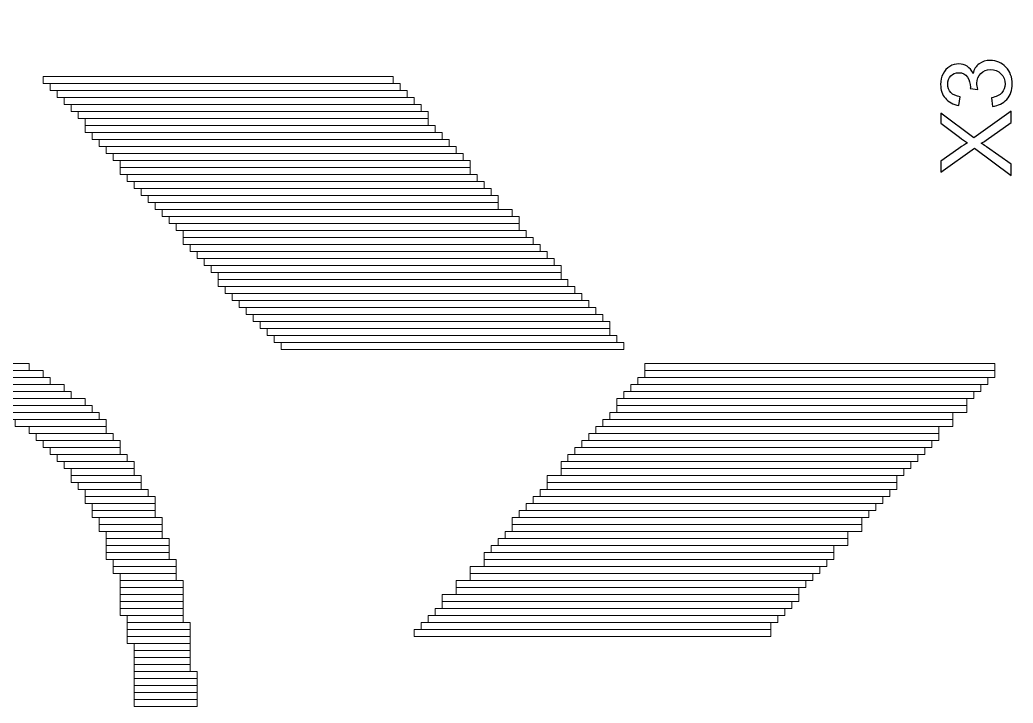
# Model space of a CAD drawing. Header units: millimetres. Extents: x -86 to 67, y -55 to 52.
# Drawn here: x -3.77 to 3.44, y -33.5 to -28.54 of the extents above; entities that cross this region are included whole.
import ezdxf

# ---------------------------------------------------------------- set-up
doc = ezdxf.new("R2010")
doc.units = ezdxf.units.MM
doc.header["$MEASUREMENT"] = 0
for name, color, linetype in [('BG_OUTLINE', 7, 'Continuous'), ('MA_PEN3', 7, 'Continuous'), ('RD_SILKSCREEN_TOP', 7, 'Continuous')]:
    doc.layers.add(name, color=color, linetype=linetype)

msp = doc.modelspace()

# ---------------------------------------------------------------- linework, layer by layer
at = {"layer": 'BG_OUTLINE', "color": 3, "lineweight": 9}
msp.add_open_spline([(-60.0926, 34.7331), (-60.0926, 34.7331), (63.7724, 34.7331), (63.7724, 34.7331), (63.7724, 34.7331), (64.585, 34.7336), (65.3646, 34.4113), (65.9396, 33.837), (65.9396, 33.837), (66.5146, 33.2627), (66.8379, 32.4797), (66.8384, 31.667), (66.8384, 31.667), (66.8384, 31.667), (66.8412, -52.28), (66.8412, -52.28), (66.8412, -52.28), (66.8412, -52.28), (66.8384, -52.1933), (66.8384, -52.1933), (66.8384, -52.1933), (66.8389, -53.006), (66.5166, -53.7856), (65.9424, -54.3606), (65.9424, -54.3606), (65.3681, -54.9356), (64.585, -55.2589), (63.7724, -55.2594), (63.7724, -55.2594), (63.7724, -55.2594), (-60.1869, -55.2594), (-60.1869, -55.2594), (-60.1869, -55.2594), (-60.1869, -55.2594), (-60.0853, -55.2518), (-60.0853, -55.2518), (-60.0853, -55.2518), (-60.8979, -55.2523), (-61.6775, -54.9299), (-62.2525, -54.3557), (-62.2525, -54.3557), (-62.8275, -53.7814), (-63.1508, -52.9984), (-63.1513, -52.1857), (-63.1513, -52.1857), (-63.1513, -52.1857), (-63.1587, 31.667), (-63.1587, 31.667), (-63.1587, 31.667), (-63.1592, 32.4797), (-62.8369, 33.2593), (-62.2626, 33.8343), (-62.2626, 33.8343), (-61.6883, 34.4093), (-60.9053, 34.7326), (-60.0926, 34.7331)], degree=3, knots=[0, 0, 0, 0, 0.071429, 0.071429, 0.071429, 0.071429, 0.142857, 0.142857, 0.142857, 0.142857, 0.214286, 0.214286, 0.214286, 0.214286, 0.285714, 0.285714, 0.285714, 0.285714, 0.357143, 0.357143, 0.357143, 0.357143, 0.428571, 0.428571, 0.428571, 0.428571, 0.5, 0.5, 0.5, 0.5, 0.571429, 0.571429, 0.571429, 0.571429, 0.642857, 0.642857, 0.642857, 0.642857, 0.714286, 0.714286, 0.714286, 0.714286, 0.785714, 0.785714, 0.785714, 0.785714, 0.857143, 0.857143, 0.857143, 0.857143, 0.928571, 0.928571, 0.928571, 0.928571, 1, 1, 1, 1], dxfattribs=at)
at = {"layer": 'MA_PEN3', "color": 5, "lineweight": 9}
for points in [[(-3.6008, -29.0009), (-3.6008, -29.0009), (-3.6008, -28.9501), (-3.6008, -28.9501), (-3.6008, -28.9501), (-3.6008, -28.9501), (-1.0608, -28.9501), (-1.0608, -28.9501), (-1.0608, -28.9501), (-1.0608, -28.9501), (-1.0608, -29.0009), (-1.0608, -29.0009), (-1.0608, -29.0009), (-1.0608, -29.0009), (-3.6008, -29.0009), (-3.6008, -29.0009)], [(-3.55, -29.0517), (-3.55, -29.0517), (-3.55, -29.0009), (-3.55, -29.0009), (-3.55, -29.0009), (-3.55, -29.0009), (-1.01, -29.0009), (-1.01, -29.0009), (-1.01, -29.0009), (-1.01, -29.0009), (-1.01, -29.0517), (-1.01, -29.0517), (-1.01, -29.0517), (-1.01, -29.0517), (-3.55, -29.0517), (-3.55, -29.0517)], [(-3.4992, -29.1025), (-3.4992, -29.1025), (-3.4992, -29.0517), (-3.4992, -29.0517), (-3.4992, -29.0517), (-3.4992, -29.0517), (-0.9592, -29.0517), (-0.9592, -29.0517), (-0.9592, -29.0517), (-0.9592, -29.0517), (-0.9592, -29.1025), (-0.9592, -29.1025), (-0.9592, -29.1025), (-0.9592, -29.1025), (-3.4992, -29.1025), (-3.4992, -29.1025)], [(-3.4484, -29.1533), (-3.4484, -29.1533), (-3.4484, -29.1025), (-3.4484, -29.1025), (-3.4484, -29.1025), (-3.4484, -29.1025), (-0.9084, -29.1025), (-0.9084, -29.1025), (-0.9084, -29.1025), (-0.9084, -29.1025), (-0.9084, -29.1533), (-0.9084, -29.1533), (-0.9084, -29.1533), (-0.9084, -29.1533), (-3.4484, -29.1533), (-3.4484, -29.1533)], [(-3.3976, -29.2041), (-3.3976, -29.2041), (-3.3976, -29.1533), (-3.3976, -29.1533), (-3.3976, -29.1533), (-3.3976, -29.1533), (-0.8576, -29.1533), (-0.8576, -29.1533), (-0.8576, -29.1533), (-0.8576, -29.1533), (-0.8576, -29.2041), (-0.8576, -29.2041), (-0.8576, -29.2041), (-0.8576, -29.2041), (-3.3976, -29.2041), (-3.3976, -29.2041)], [(-3.3468, -29.2549), (-3.3468, -29.2549), (-3.3468, -29.2041), (-3.3468, -29.2041), (-3.3468, -29.2041), (-3.3468, -29.2041), (-0.8068, -29.2041), (-0.8068, -29.2041), (-0.8068, -29.2041), (-0.8068, -29.2041), (-0.8068, -29.2549), (-0.8068, -29.2549), (-0.8068, -29.2549), (-0.8068, -29.2549), (-3.3468, -29.2549), (-3.3468, -29.2549)], [(-3.296, -29.3057), (-3.296, -29.3057), (-3.296, -29.2549), (-3.296, -29.2549), (-3.296, -29.2549), (-3.296, -29.2549), (-0.8068, -29.2549), (-0.8068, -29.2549), (-0.8068, -29.2549), (-0.8068, -29.2549), (-0.8068, -29.3057), (-0.8068, -29.3057), (-0.8068, -29.3057), (-0.8068, -29.3057), (-3.296, -29.3057), (-3.296, -29.3057)], [(-3.296, -29.3565), (-3.296, -29.3565), (-3.296, -29.3057), (-3.296, -29.3057), (-3.296, -29.3057), (-3.296, -29.3057), (-0.756, -29.3057), (-0.756, -29.3057), (-0.756, -29.3057), (-0.756, -29.3057), (-0.756, -29.3565), (-0.756, -29.3565), (-0.756, -29.3565), (-0.756, -29.3565), (-3.296, -29.3565), (-3.296, -29.3565)], [(-3.2452, -29.4073), (-3.2452, -29.4073), (-3.2452, -29.3565), (-3.2452, -29.3565), (-3.2452, -29.3565), (-3.2452, -29.3565), (-0.7052, -29.3565), (-0.7052, -29.3565), (-0.7052, -29.3565), (-0.7052, -29.3565), (-0.7052, -29.4073), (-0.7052, -29.4073), (-0.7052, -29.4073), (-0.7052, -29.4073), (-3.2452, -29.4073), (-3.2452, -29.4073)], [(-3.1944, -29.4581), (-3.1944, -29.4581), (-3.1944, -29.4073), (-3.1944, -29.4073), (-3.1944, -29.4073), (-3.1944, -29.4073), (-0.6544, -29.4073), (-0.6544, -29.4073), (-0.6544, -29.4073), (-0.6544, -29.4073), (-0.6544, -29.4581), (-0.6544, -29.4581), (-0.6544, -29.4581), (-0.6544, -29.4581), (-3.1944, -29.4581), (-3.1944, -29.4581)], [(-3.1436, -29.5089), (-3.1436, -29.5089), (-3.1436, -29.4581), (-3.1436, -29.4581), (-3.1436, -29.4581), (-3.1436, -29.4581), (-0.6036, -29.4581), (-0.6036, -29.4581), (-0.6036, -29.4581), (-0.6036, -29.4581), (-0.6036, -29.5089), (-0.6036, -29.5089), (-0.6036, -29.5089), (-0.6036, -29.5089), (-3.1436, -29.5089), (-3.1436, -29.5089)], [(-3.0928, -29.5597), (-3.0928, -29.5597), (-3.0928, -29.5089), (-3.0928, -29.5089), (-3.0928, -29.5089), (-3.0928, -29.5089), (-0.5528, -29.5089), (-0.5528, -29.5089), (-0.5528, -29.5089), (-0.5528, -29.5089), (-0.5528, -29.5597), (-0.5528, -29.5597), (-0.5528, -29.5597), (-0.5528, -29.5597), (-3.0928, -29.5597), (-3.0928, -29.5597)], [(-3.042, -29.6105), (-3.042, -29.6105), (-3.042, -29.5597), (-3.042, -29.5597), (-3.042, -29.5597), (-3.042, -29.5597), (-0.502, -29.5597), (-0.502, -29.5597), (-0.502, -29.5597), (-0.502, -29.5597), (-0.502, -29.6105), (-0.502, -29.6105), (-0.502, -29.6105), (-0.502, -29.6105), (-3.042, -29.6105), (-3.042, -29.6105)], [(-3.042, -29.6613), (-3.042, -29.6613), (-3.042, -29.6105), (-3.042, -29.6105), (-3.042, -29.6105), (-3.042, -29.6105), (-0.502, -29.6105), (-0.502, -29.6105), (-0.502, -29.6105), (-0.502, -29.6105), (-0.502, -29.6613), (-0.502, -29.6613), (-0.502, -29.6613), (-0.502, -29.6613), (-3.042, -29.6613), (-3.042, -29.6613)], [(-2.9912, -29.7121), (-2.9912, -29.7121), (-2.9912, -29.6613), (-2.9912, -29.6613), (-2.9912, -29.6613), (-2.9912, -29.6613), (-0.4512, -29.6613), (-0.4512, -29.6613), (-0.4512, -29.6613), (-0.4512, -29.6613), (-0.4512, -29.7121), (-0.4512, -29.7121), (-0.4512, -29.7121), (-0.4512, -29.7121), (-2.9912, -29.7121), (-2.9912, -29.7121)], [(-2.9404, -29.7629), (-2.9404, -29.7629), (-2.9404, -29.7121), (-2.9404, -29.7121), (-2.9404, -29.7121), (-2.9404, -29.7121), (-0.4004, -29.7121), (-0.4004, -29.7121), (-0.4004, -29.7121), (-0.4004, -29.7121), (-0.4004, -29.7629), (-0.4004, -29.7629), (-0.4004, -29.7629), (-0.4004, -29.7629), (-2.9404, -29.7629), (-2.9404, -29.7629)], [(-2.8896, -29.8137), (-2.8896, -29.8137), (-2.8896, -29.7629), (-2.8896, -29.7629), (-2.8896, -29.7629), (-2.8896, -29.7629), (-0.3496, -29.7629), (-0.3496, -29.7629), (-0.3496, -29.7629), (-0.3496, -29.7629), (-0.3496, -29.8137), (-0.3496, -29.8137), (-0.3496, -29.8137), (-0.3496, -29.8137), (-2.8896, -29.8137), (-2.8896, -29.8137)], [(-2.8388, -29.8645), (-2.8388, -29.8645), (-2.8388, -29.8137), (-2.8388, -29.8137), (-2.8388, -29.8137), (-2.8388, -29.8137), (-0.2988, -29.8137), (-0.2988, -29.8137), (-0.2988, -29.8137), (-0.2988, -29.8137), (-0.2988, -29.8645), (-0.2988, -29.8645), (-0.2988, -29.8645), (-0.2988, -29.8645), (-2.8388, -29.8645), (-2.8388, -29.8645)], [(-2.788, -29.9153), (-2.788, -29.9153), (-2.788, -29.8645), (-2.788, -29.8645), (-2.788, -29.8645), (-2.788, -29.8645), (-0.2988, -29.8645), (-0.2988, -29.8645), (-0.2988, -29.8645), (-0.2988, -29.8645), (-0.2988, -29.9153), (-0.2988, -29.9153), (-0.2988, -29.9153), (-0.2988, -29.9153), (-2.788, -29.9153), (-2.788, -29.9153)], [(-2.7372, -29.9661), (-2.7372, -29.9661), (-2.7372, -29.9153), (-2.7372, -29.9153), (-2.7372, -29.9153), (-2.7372, -29.9153), (-0.1972, -29.9153), (-0.1972, -29.9153), (-0.1972, -29.9153), (-0.1972, -29.9153), (-0.1972, -29.9661), (-0.1972, -29.9661), (-0.1972, -29.9661), (-0.1972, -29.9661), (-2.7372, -29.9661), (-2.7372, -29.9661)], [(-2.6864, -30.0169), (-2.6864, -30.0169), (-2.6864, -29.9661), (-2.6864, -29.9661), (-2.6864, -29.9661), (-2.6864, -29.9661), (-0.1464, -29.9661), (-0.1464, -29.9661), (-0.1464, -29.9661), (-0.1464, -29.9661), (-0.1464, -30.0169), (-0.1464, -30.0169), (-0.1464, -30.0169), (-0.1464, -30.0169), (-2.6864, -30.0169), (-2.6864, -30.0169)], [(-2.6356, -30.0677), (-2.6356, -30.0677), (-2.6356, -30.0169), (-2.6356, -30.0169), (-2.6356, -30.0169), (-2.6356, -30.0169), (-0.1464, -30.0169), (-0.1464, -30.0169), (-0.1464, -30.0169), (-0.1464, -30.0169), (-0.1464, -30.0677), (-0.1464, -30.0677), (-0.1464, -30.0677), (-0.1464, -30.0677), (-2.6356, -30.0677), (-2.6356, -30.0677)], [(-2.5848, -30.1185), (-2.5848, -30.1185), (-2.5848, -30.0677), (-2.5848, -30.0677), (-2.5848, -30.0677), (-2.5848, -30.0677), (-0.0956, -30.0677), (-0.0956, -30.0677), (-0.0956, -30.0677), (-0.0956, -30.0677), (-0.0956, -30.1185), (-0.0956, -30.1185), (-0.0956, -30.1185), (-0.0956, -30.1185), (-2.5848, -30.1185), (-2.5848, -30.1185)], [(-2.5848, -30.1693), (-2.5848, -30.1693), (-2.5848, -30.1185), (-2.5848, -30.1185), (-2.5848, -30.1185), (-2.5848, -30.1185), (-0.0448, -30.1185), (-0.0448, -30.1185), (-0.0448, -30.1185), (-0.0448, -30.1185), (-0.0448, -30.1693), (-0.0448, -30.1693), (-0.0448, -30.1693), (-0.0448, -30.1693), (-2.5848, -30.1693), (-2.5848, -30.1693)], [(-2.534, -30.2201), (-2.534, -30.2201), (-2.534, -30.1693), (-2.534, -30.1693), (-2.534, -30.1693), (-2.534, -30.1693), (0.006, -30.1693), (0.006, -30.1693), (0.006, -30.1693), (0.006, -30.1693), (0.006, -30.2201), (0.006, -30.2201), (0.006, -30.2201), (0.006, -30.2201), (-2.534, -30.2201), (-2.534, -30.2201)], [(-2.4832, -30.2709), (-2.4832, -30.2709), (-2.4832, -30.2201), (-2.4832, -30.2201), (-2.4832, -30.2201), (-2.4832, -30.2201), (0.0568, -30.2201), (0.0568, -30.2201), (0.0568, -30.2201), (0.0568, -30.2201), (0.0568, -30.2709), (0.0568, -30.2709), (0.0568, -30.2709), (0.0568, -30.2709), (-2.4832, -30.2709), (-2.4832, -30.2709)], [(-2.4324, -30.3217), (-2.4324, -30.3217), (-2.4324, -30.2709), (-2.4324, -30.2709), (-2.4324, -30.2709), (-2.4324, -30.2709), (0.1076, -30.2709), (0.1076, -30.2709), (0.1076, -30.2709), (0.1076, -30.2709), (0.1076, -30.3217), (0.1076, -30.3217), (0.1076, -30.3217), (0.1076, -30.3217), (-2.4324, -30.3217), (-2.4324, -30.3217)], [(-2.3816, -30.3725), (-2.3816, -30.3725), (-2.3816, -30.3217), (-2.3816, -30.3217), (-2.3816, -30.3217), (-2.3816, -30.3217), (0.1584, -30.3217), (0.1584, -30.3217), (0.1584, -30.3217), (0.1584, -30.3217), (0.1584, -30.3725), (0.1584, -30.3725), (0.1584, -30.3725), (0.1584, -30.3725), (-2.3816, -30.3725), (-2.3816, -30.3725)], [(-2.3308, -30.4233), (-2.3308, -30.4233), (-2.3308, -30.3725), (-2.3308, -30.3725), (-2.3308, -30.3725), (-2.3308, -30.3725), (0.1584, -30.3725), (0.1584, -30.3725), (0.1584, -30.3725), (0.1584, -30.3725), (0.1584, -30.4233), (0.1584, -30.4233), (0.1584, -30.4233), (0.1584, -30.4233), (-2.3308, -30.4233), (-2.3308, -30.4233)], [(-2.3308, -30.4741), (-2.3308, -30.4741), (-2.3308, -30.4233), (-2.3308, -30.4233), (-2.3308, -30.4233), (-2.3308, -30.4233), (0.2092, -30.4233), (0.2092, -30.4233), (0.2092, -30.4233), (0.2092, -30.4233), (0.2092, -30.4741), (0.2092, -30.4741), (0.2092, -30.4741), (0.2092, -30.4741), (-2.3308, -30.4741), (-2.3308, -30.4741)], [(-2.28, -30.5249), (-2.28, -30.5249), (-2.28, -30.4741), (-2.28, -30.4741), (-2.28, -30.4741), (-2.28, -30.4741), (0.26, -30.4741), (0.26, -30.4741), (0.26, -30.4741), (0.26, -30.4741), (0.26, -30.5249), (0.26, -30.5249), (0.26, -30.5249), (0.26, -30.5249), (-2.28, -30.5249), (-2.28, -30.5249)], [(-2.2292, -30.5757), (-2.2292, -30.5757), (-2.2292, -30.5249), (-2.2292, -30.5249), (-2.2292, -30.5249), (-2.2292, -30.5249), (0.3108, -30.5249), (0.3108, -30.5249), (0.3108, -30.5249), (0.3108, -30.5249), (0.3108, -30.5757), (0.3108, -30.5757), (0.3108, -30.5757), (0.3108, -30.5757), (-2.2292, -30.5757), (-2.2292, -30.5757)], [(-2.1784, -30.6265), (-2.1784, -30.6265), (-2.1784, -30.5757), (-2.1784, -30.5757), (-2.1784, -30.5757), (-2.1784, -30.5757), (0.3616, -30.5757), (0.3616, -30.5757), (0.3616, -30.5757), (0.3616, -30.5757), (0.3616, -30.6265), (0.3616, -30.6265), (0.3616, -30.6265), (0.3616, -30.6265), (-2.1784, -30.6265), (-2.1784, -30.6265)], [(-2.1276, -30.6773), (-2.1276, -30.6773), (-2.1276, -30.6265), (-2.1276, -30.6265), (-2.1276, -30.6265), (-2.1276, -30.6265), (0.4124, -30.6265), (0.4124, -30.6265), (0.4124, -30.6265), (0.4124, -30.6265), (0.4124, -30.6773), (0.4124, -30.6773), (0.4124, -30.6773), (0.4124, -30.6773), (-2.1276, -30.6773), (-2.1276, -30.6773)], [(-2.0768, -30.7281), (-2.0768, -30.7281), (-2.0768, -30.6773), (-2.0768, -30.6773), (-2.0768, -30.6773), (-2.0768, -30.6773), (0.4632, -30.6773), (0.4632, -30.6773), (0.4632, -30.6773), (0.4632, -30.6773), (0.4632, -30.7281), (0.4632, -30.7281), (0.4632, -30.7281), (0.4632, -30.7281), (-2.0768, -30.7281), (-2.0768, -30.7281)], [(-2.026, -30.7789), (-2.026, -30.7789), (-2.026, -30.7281), (-2.026, -30.7281), (-2.026, -30.7281), (-2.026, -30.7281), (0.514, -30.7281), (0.514, -30.7281), (0.514, -30.7281), (0.514, -30.7281), (0.514, -30.7789), (0.514, -30.7789), (0.514, -30.7789), (0.514, -30.7789), (-2.026, -30.7789), (-2.026, -30.7789)], [(-1.9752, -30.8297), (-1.9752, -30.8297), (-1.9752, -30.7789), (-1.9752, -30.7789), (-1.9752, -30.7789), (-1.9752, -30.7789), (0.514, -30.7789), (0.514, -30.7789), (0.514, -30.7789), (0.514, -30.7789), (0.514, -30.8297), (0.514, -30.8297), (0.514, -30.8297), (0.514, -30.8297), (-1.9752, -30.8297), (-1.9752, -30.8297)], [(-1.9244, -30.8805), (-1.9244, -30.8805), (-1.9244, -30.8297), (-1.9244, -30.8297), (-1.9244, -30.8297), (-1.9244, -30.8297), (0.5648, -30.8297), (0.5648, -30.8297), (0.5648, -30.8297), (0.5648, -30.8297), (0.5648, -30.8805), (0.5648, -30.8805), (0.5648, -30.8805), (0.5648, -30.8805), (-1.9244, -30.8805), (-1.9244, -30.8805)], [(-1.8736, -30.9313), (-1.8736, -30.9313), (-1.8736, -30.8805), (-1.8736, -30.8805), (-1.8736, -30.8805), (-1.8736, -30.8805), (0.6156, -30.8805), (0.6156, -30.8805), (0.6156, -30.8805), (0.6156, -30.8805), (0.6156, -30.9313), (0.6156, -30.9313), (0.6156, -30.9313), (0.6156, -30.9313), (-1.8736, -30.9313), (-1.8736, -30.9313)], [(-5.7852, -31.1345), (-5.7852, -31.1345), (-5.7852, -31.0837), (-5.7852, -31.0837), (-5.7852, -31.0837), (-5.7852, -31.0837), (-3.6008, -31.0837), (-3.6008, -31.0837), (-3.6008, -31.0837), (-3.6008, -31.0837), (-3.6008, -31.1345), (-3.6008, -31.1345), (-3.6008, -31.1345), (-3.6008, -31.1345), (-5.7852, -31.1345), (-5.7852, -31.1345)], [(-5.7344, -31.0837), (-5.7344, -31.0837), (-5.7344, -31.0329), (-5.7344, -31.0329), (-5.7344, -31.0329), (-5.7344, -31.0329), (-3.7024, -31.0329), (-3.7024, -31.0329), (-3.7024, -31.0329), (-3.7024, -31.0329), (-3.7024, -31.0837), (-3.7024, -31.0837), (-3.7024, -31.0837), (-3.7024, -31.0837), (-5.7344, -31.0837), (-5.7344, -31.0837)], [(0.768, -31.0837), (0.768, -31.0837), (0.768, -31.0329), (0.768, -31.0329), (0.768, -31.0329), (0.768, -31.0329), (3.308, -31.0329), (3.308, -31.0329), (3.308, -31.0329), (3.308, -31.0329), (3.308, -31.0837), (3.308, -31.0837), (3.308, -31.0837), (3.308, -31.0837), (0.768, -31.0837), (0.768, -31.0837)], [(0.768, -31.1345), (0.768, -31.1345), (0.768, -31.0837), (0.768, -31.0837), (0.768, -31.0837), (0.768, -31.0837), (3.308, -31.0837), (3.308, -31.0837), (3.308, -31.0837), (3.308, -31.0837), (3.308, -31.1345), (3.308, -31.1345), (3.308, -31.1345), (3.308, -31.1345), (0.768, -31.1345), (0.768, -31.1345)], [(-5.8868, -31.1853), (-5.8868, -31.1853), (-5.8868, -31.1345), (-5.8868, -31.1345), (-5.8868, -31.1345), (-5.8868, -31.1345), (-3.55, -31.1345), (-3.55, -31.1345), (-3.55, -31.1345), (-3.55, -31.1345), (-3.55, -31.1853), (-3.55, -31.1853), (-3.55, -31.1853), (-3.55, -31.1853), (-5.8868, -31.1853), (-5.8868, -31.1853)], [(0.7172, -31.1853), (0.7172, -31.1853), (0.7172, -31.1345), (0.7172, -31.1345), (0.7172, -31.1345), (0.7172, -31.1345), (3.2572, -31.1345), (3.2572, -31.1345), (3.2572, -31.1345), (3.2572, -31.1345), (3.2572, -31.1853), (3.2572, -31.1853), (3.2572, -31.1853), (3.2572, -31.1853), (0.7172, -31.1853), (0.7172, -31.1853)], [(-4.312, -31.2361), (-4.312, -31.2361), (-4.312, -31.1853), (-4.312, -31.1853), (-4.312, -31.1853), (-4.312, -31.1853), (-3.4484, -31.1853), (-3.4484, -31.1853), (-3.4484, -31.1853), (-3.4484, -31.1853), (-3.4484, -31.2361), (-3.4484, -31.2361), (-3.4484, -31.2361), (-3.4484, -31.2361), (-4.312, -31.2361), (-4.312, -31.2361)], [(0.6664, -31.2361), (0.6664, -31.2361), (0.6664, -31.1853), (0.6664, -31.1853), (0.6664, -31.1853), (0.6664, -31.1853), (3.2064, -31.1853), (3.2064, -31.1853), (3.2064, -31.1853), (3.2064, -31.1853), (3.2064, -31.2361), (3.2064, -31.2361), (3.2064, -31.2361), (3.2064, -31.2361), (0.6664, -31.2361), (0.6664, -31.2361)], [(-4.1596, -31.2869), (-4.1596, -31.2869), (-4.1596, -31.2361), (-4.1596, -31.2361), (-4.1596, -31.2361), (-4.1596, -31.2361), (-3.3976, -31.2361), (-3.3976, -31.2361), (-3.3976, -31.2361), (-3.3976, -31.2361), (-3.3976, -31.2869), (-3.3976, -31.2869), (-3.3976, -31.2869), (-3.3976, -31.2869), (-4.1596, -31.2869), (-4.1596, -31.2869)], [(-4.0072, -31.3377), (-4.0072, -31.3377), (-4.0072, -31.2869), (-4.0072, -31.2869), (-4.0072, -31.2869), (-4.0072, -31.2869), (-3.296, -31.2869), (-3.296, -31.2869), (-3.296, -31.2869), (-3.296, -31.2869), (-3.296, -31.3377), (-3.296, -31.3377), (-3.296, -31.3377), (-3.296, -31.3377), (-4.0072, -31.3377), (-4.0072, -31.3377)], [(0.5648, -31.3377), (0.5648, -31.3377), (0.5648, -31.2869), (0.5648, -31.2869), (0.5648, -31.2869), (0.5648, -31.2869), (3.1048, -31.2869), (3.1048, -31.2869), (3.1048, -31.2869), (3.1048, -31.2869), (3.1048, -31.3377), (3.1048, -31.3377), (3.1048, -31.3377), (3.1048, -31.3377), (0.5648, -31.3377), (0.5648, -31.3377)], [(0.6156, -31.2869), (0.6156, -31.2869), (0.6156, -31.2361), (0.6156, -31.2361), (0.6156, -31.2361), (0.6156, -31.2361), (3.1556, -31.2361), (3.1556, -31.2361), (3.1556, -31.2361), (3.1556, -31.2361), (3.1556, -31.2869), (3.1556, -31.2869), (3.1556, -31.2869), (3.1556, -31.2869), (0.6156, -31.2869), (0.6156, -31.2869)], [(-3.9564, -31.3885), (-3.9564, -31.3885), (-3.9564, -31.3377), (-3.9564, -31.3377), (-3.9564, -31.3377), (-3.9564, -31.3377), (-3.2452, -31.3377), (-3.2452, -31.3377), (-3.2452, -31.3377), (-3.2452, -31.3377), (-3.2452, -31.3885), (-3.2452, -31.3885), (-3.2452, -31.3885), (-3.2452, -31.3885), (-3.9564, -31.3885), (-3.9564, -31.3885)], [(0.5648, -31.3885), (0.5648, -31.3885), (0.5648, -31.3377), (0.5648, -31.3377), (0.5648, -31.3377), (0.5648, -31.3377), (3.1048, -31.3377), (3.1048, -31.3377), (3.1048, -31.3377), (3.1048, -31.3377), (3.1048, -31.3885), (3.1048, -31.3885), (3.1048, -31.3885), (3.1048, -31.3885), (0.5648, -31.3885), (0.5648, -31.3885)], [(-3.8548, -31.4393), (-3.8548, -31.4393), (-3.8548, -31.3885), (-3.8548, -31.3885), (-3.8548, -31.3885), (-3.8548, -31.3885), (-3.1944, -31.3885), (-3.1944, -31.3885), (-3.1944, -31.3885), (-3.1944, -31.3885), (-3.1944, -31.4393), (-3.1944, -31.4393), (-3.1944, -31.4393), (-3.1944, -31.4393), (-3.8548, -31.4393), (-3.8548, -31.4393)], [(-3.804, -31.4901), (-3.804, -31.4901), (-3.804, -31.4393), (-3.804, -31.4393), (-3.804, -31.4393), (-3.804, -31.4393), (-3.1436, -31.4393), (-3.1436, -31.4393), (-3.1436, -31.4393), (-3.1436, -31.4393), (-3.1436, -31.4901), (-3.1436, -31.4901), (-3.1436, -31.4901), (-3.1436, -31.4901), (-3.804, -31.4901), (-3.804, -31.4901)], [(0.4632, -31.4901), (0.4632, -31.4901), (0.4632, -31.4393), (0.4632, -31.4393), (0.4632, -31.4393), (0.4632, -31.4393), (3.0032, -31.4393), (3.0032, -31.4393), (3.0032, -31.4393), (3.0032, -31.4393), (3.0032, -31.4901), (3.0032, -31.4901), (3.0032, -31.4901), (3.0032, -31.4901), (0.4632, -31.4901), (0.4632, -31.4901)], [(0.514, -31.4393), (0.514, -31.4393), (0.514, -31.3885), (0.514, -31.3885), (0.514, -31.3885), (0.514, -31.3885), (3.0032, -31.3885), (3.0032, -31.3885), (3.0032, -31.3885), (3.0032, -31.3885), (3.0032, -31.4393), (3.0032, -31.4393), (3.0032, -31.4393), (3.0032, -31.4393), (0.514, -31.4393), (0.514, -31.4393)], [(-3.7024, -31.5409), (-3.7024, -31.5409), (-3.7024, -31.4901), (-3.7024, -31.4901), (-3.7024, -31.4901), (-3.7024, -31.4901), (-3.1436, -31.4901), (-3.1436, -31.4901), (-3.1436, -31.4901), (-3.1436, -31.4901), (-3.1436, -31.5409), (-3.1436, -31.5409), (-3.1436, -31.5409), (-3.1436, -31.5409), (-3.7024, -31.5409), (-3.7024, -31.5409)], [(0.4124, -31.5409), (0.4124, -31.5409), (0.4124, -31.4901), (0.4124, -31.4901), (0.4124, -31.4901), (0.4124, -31.4901), (2.9016, -31.4901), (2.9016, -31.4901), (2.9016, -31.4901), (2.9016, -31.4901), (2.9016, -31.5409), (2.9016, -31.5409), (2.9016, -31.5409), (2.9016, -31.5409), (0.4124, -31.5409), (0.4124, -31.5409)], [(-3.6516, -31.5917), (-3.6516, -31.5917), (-3.6516, -31.5409), (-3.6516, -31.5409), (-3.6516, -31.5409), (-3.6516, -31.5409), (-3.0928, -31.5409), (-3.0928, -31.5409), (-3.0928, -31.5409), (-3.0928, -31.5409), (-3.0928, -31.5917), (-3.0928, -31.5917), (-3.0928, -31.5917), (-3.0928, -31.5917), (-3.6516, -31.5917), (-3.6516, -31.5917)], [(0.3616, -31.5917), (0.3616, -31.5917), (0.3616, -31.5409), (0.3616, -31.5409), (0.3616, -31.5409), (0.3616, -31.5409), (2.9016, -31.5409), (2.9016, -31.5409), (2.9016, -31.5409), (2.9016, -31.5409), (2.9016, -31.5917), (2.9016, -31.5917), (2.9016, -31.5917), (2.9016, -31.5917), (0.3616, -31.5917), (0.3616, -31.5917)], [(-3.6008, -31.6425), (-3.6008, -31.6425), (-3.6008, -31.5917), (-3.6008, -31.5917), (-3.6008, -31.5917), (-3.6008, -31.5917), (-3.042, -31.5917), (-3.042, -31.5917), (-3.042, -31.5917), (-3.042, -31.5917), (-3.042, -31.6425), (-3.042, -31.6425), (-3.042, -31.6425), (-3.042, -31.6425), (-3.6008, -31.6425), (-3.6008, -31.6425)], [(-3.55, -31.6933), (-3.55, -31.6933), (-3.55, -31.6425), (-3.55, -31.6425), (-3.55, -31.6425), (-3.55, -31.6425), (-3.042, -31.6425), (-3.042, -31.6425), (-3.042, -31.6425), (-3.042, -31.6425), (-3.042, -31.6933), (-3.042, -31.6933), (-3.042, -31.6933), (-3.042, -31.6933), (-3.55, -31.6933), (-3.55, -31.6933)], [(0.26, -31.6933), (0.26, -31.6933), (0.26, -31.6425), (0.26, -31.6425), (0.26, -31.6425), (0.26, -31.6425), (2.8, -31.6425), (2.8, -31.6425), (2.8, -31.6425), (2.8, -31.6425), (2.8, -31.6933), (2.8, -31.6933), (2.8, -31.6933), (2.8, -31.6933), (0.26, -31.6933), (0.26, -31.6933)], [(0.3108, -31.6425), (0.3108, -31.6425), (0.3108, -31.5917), (0.3108, -31.5917), (0.3108, -31.5917), (0.3108, -31.5917), (2.8508, -31.5917), (2.8508, -31.5917), (2.8508, -31.5917), (2.8508, -31.5917), (2.8508, -31.6425), (2.8508, -31.6425), (2.8508, -31.6425), (2.8508, -31.6425), (0.3108, -31.6425), (0.3108, -31.6425)], [(-3.4992, -31.7441), (-3.4992, -31.7441), (-3.4992, -31.6933), (-3.4992, -31.6933), (-3.4992, -31.6933), (-3.4992, -31.6933), (-2.9912, -31.6933), (-2.9912, -31.6933), (-2.9912, -31.6933), (-2.9912, -31.6933), (-2.9912, -31.7441), (-2.9912, -31.7441), (-2.9912, -31.7441), (-2.9912, -31.7441), (-3.4992, -31.7441), (-3.4992, -31.7441)], [(0.2092, -31.7441), (0.2092, -31.7441), (0.2092, -31.6933), (0.2092, -31.6933), (0.2092, -31.6933), (0.2092, -31.6933), (2.7492, -31.6933), (2.7492, -31.6933), (2.7492, -31.6933), (2.7492, -31.6933), (2.7492, -31.7441), (2.7492, -31.7441), (2.7492, -31.7441), (2.7492, -31.7441), (0.2092, -31.7441), (0.2092, -31.7441)], [(-3.4484, -31.7949), (-3.4484, -31.7949), (-3.4484, -31.7441), (-3.4484, -31.7441), (-3.4484, -31.7441), (-3.4484, -31.7441), (-2.9404, -31.7441), (-2.9404, -31.7441), (-2.9404, -31.7441), (-2.9404, -31.7441), (-2.9404, -31.7949), (-2.9404, -31.7949), (-2.9404, -31.7949), (-2.9404, -31.7949), (-3.4484, -31.7949), (-3.4484, -31.7949)], [(-3.3976, -31.8457), (-3.3976, -31.8457), (-3.3976, -31.7949), (-3.3976, -31.7949), (-3.3976, -31.7949), (-3.3976, -31.7949), (-2.9404, -31.7949), (-2.9404, -31.7949), (-2.9404, -31.7949), (-2.9404, -31.7949), (-2.9404, -31.8457), (-2.9404, -31.8457), (-2.9404, -31.8457), (-2.9404, -31.8457), (-3.3976, -31.8457), (-3.3976, -31.8457)], [(0.1584, -31.7949), (0.1584, -31.7949), (0.1584, -31.7441), (0.1584, -31.7441), (0.1584, -31.7441), (0.1584, -31.7441), (2.6984, -31.7441), (2.6984, -31.7441), (2.6984, -31.7441), (2.6984, -31.7441), (2.6984, -31.7949), (2.6984, -31.7949), (2.6984, -31.7949), (2.6984, -31.7949), (0.1584, -31.7949), (0.1584, -31.7949)], [(0.1584, -31.8457), (0.1584, -31.8457), (0.1584, -31.7949), (0.1584, -31.7949), (0.1584, -31.7949), (0.1584, -31.7949), (2.6476, -31.7949), (2.6476, -31.7949), (2.6476, -31.7949), (2.6476, -31.7949), (2.6476, -31.8457), (2.6476, -31.8457), (2.6476, -31.8457), (2.6476, -31.8457), (0.1584, -31.8457), (0.1584, -31.8457)], [(-3.3976, -31.8965), (-3.3976, -31.8965), (-3.3976, -31.8457), (-3.3976, -31.8457), (-3.3976, -31.8457), (-3.3976, -31.8457), (-2.8896, -31.8457), (-2.8896, -31.8457), (-2.8896, -31.8457), (-2.8896, -31.8457), (-2.8896, -31.8965), (-2.8896, -31.8965), (-2.8896, -31.8965), (-2.8896, -31.8965), (-3.3976, -31.8965), (-3.3976, -31.8965)], [(0.0568, -31.8965), (0.0568, -31.8965), (0.0568, -31.8457), (0.0568, -31.8457), (0.0568, -31.8457), (0.0568, -31.8457), (2.5968, -31.8457), (2.5968, -31.8457), (2.5968, -31.8457), (2.5968, -31.8457), (2.5968, -31.8965), (2.5968, -31.8965), (2.5968, -31.8965), (2.5968, -31.8965), (0.0568, -31.8965), (0.0568, -31.8965)], [(-3.3468, -31.9473), (-3.3468, -31.9473), (-3.3468, -31.8965), (-3.3468, -31.8965), (-3.3468, -31.8965), (-3.3468, -31.8965), (-2.8896, -31.8965), (-2.8896, -31.8965), (-2.8896, -31.8965), (-2.8896, -31.8965), (-2.8896, -31.9473), (-2.8896, -31.9473), (-2.8896, -31.9473), (-2.8896, -31.9473), (-3.3468, -31.9473), (-3.3468, -31.9473)], [(-3.296, -31.9981), (-3.296, -31.9981), (-3.296, -31.9473), (-3.296, -31.9473), (-3.296, -31.9473), (-3.296, -31.9473), (-2.8388, -31.9473), (-2.8388, -31.9473), (-2.8388, -31.9473), (-2.8388, -31.9473), (-2.8388, -31.9981), (-2.8388, -31.9981), (-2.8388, -31.9981), (-2.8388, -31.9981), (-3.296, -31.9981), (-3.296, -31.9981)], [(0.006, -31.9981), (0.006, -31.9981), (0.006, -31.9473), (0.006, -31.9473), (0.006, -31.9473), (0.006, -31.9473), (2.546, -31.9473), (2.546, -31.9473), (2.546, -31.9473), (2.546, -31.9473), (2.546, -31.9981), (2.546, -31.9981), (2.546, -31.9981), (2.546, -31.9981), (0.006, -31.9981), (0.006, -31.9981)], [(0.0568, -31.9473), (0.0568, -31.9473), (0.0568, -31.8965), (0.0568, -31.8965), (0.0568, -31.8965), (0.0568, -31.8965), (2.5968, -31.8965), (2.5968, -31.8965), (2.5968, -31.8965), (2.5968, -31.8965), (2.5968, -31.9473), (2.5968, -31.9473), (2.5968, -31.9473), (2.5968, -31.9473), (0.0568, -31.9473), (0.0568, -31.9473)], [(-3.296, -32.0489), (-3.296, -32.0489), (-3.296, -31.9981), (-3.296, -31.9981), (-3.296, -31.9981), (-3.296, -31.9981), (-2.788, -31.9981), (-2.788, -31.9981), (-2.788, -31.9981), (-2.788, -31.9981), (-2.788, -32.0489), (-2.788, -32.0489), (-2.788, -32.0489), (-2.788, -32.0489), (-3.296, -32.0489), (-3.296, -32.0489)], [(-0.0448, -32.0489), (-0.0448, -32.0489), (-0.0448, -31.9981), (-0.0448, -31.9981), (-0.0448, -31.9981), (-0.0448, -31.9981), (2.4952, -31.9981), (2.4952, -31.9981), (2.4952, -31.9981), (2.4952, -31.9981), (2.4952, -32.0489), (2.4952, -32.0489), (2.4952, -32.0489), (2.4952, -32.0489), (-0.0448, -32.0489), (-0.0448, -32.0489)], [(-3.2452, -32.0997), (-3.2452, -32.0997), (-3.2452, -32.0489), (-3.2452, -32.0489), (-3.2452, -32.0489), (-3.2452, -32.0489), (-2.788, -32.0489), (-2.788, -32.0489), (-2.788, -32.0489), (-2.788, -32.0489), (-2.788, -32.0997), (-2.788, -32.0997), (-2.788, -32.0997), (-2.788, -32.0997), (-3.2452, -32.0997), (-3.2452, -32.0997)], [(-0.0956, -32.0997), (-0.0956, -32.0997), (-0.0956, -32.0489), (-0.0956, -32.0489), (-0.0956, -32.0489), (-0.0956, -32.0489), (2.4444, -32.0489), (2.4444, -32.0489), (2.4444, -32.0489), (2.4444, -32.0489), (2.4444, -32.0997), (2.4444, -32.0997), (2.4444, -32.0997), (2.4444, -32.0997), (-0.0956, -32.0997), (-0.0956, -32.0997)], [(-3.2452, -32.1505), (-3.2452, -32.1505), (-3.2452, -32.0997), (-3.2452, -32.0997), (-3.2452, -32.0997), (-3.2452, -32.0997), (-2.788, -32.0997), (-2.788, -32.0997), (-2.788, -32.0997), (-2.788, -32.0997), (-2.788, -32.1505), (-2.788, -32.1505), (-2.788, -32.1505), (-2.788, -32.1505), (-3.2452, -32.1505), (-3.2452, -32.1505)], [(-3.1944, -32.2013), (-3.1944, -32.2013), (-3.1944, -32.1505), (-3.1944, -32.1505), (-3.1944, -32.1505), (-3.1944, -32.1505), (-2.7372, -32.1505), (-2.7372, -32.1505), (-2.7372, -32.1505), (-2.7372, -32.1505), (-2.7372, -32.2013), (-2.7372, -32.2013), (-2.7372, -32.2013), (-2.7372, -32.2013), (-3.1944, -32.2013), (-3.1944, -32.2013)], [(-0.1972, -32.2013), (-0.1972, -32.2013), (-0.1972, -32.1505), (-0.1972, -32.1505), (-0.1972, -32.1505), (-0.1972, -32.1505), (2.3428, -32.1505), (2.3428, -32.1505), (2.3428, -32.1505), (2.3428, -32.1505), (2.3428, -32.2013), (2.3428, -32.2013), (2.3428, -32.2013), (2.3428, -32.2013), (-0.1972, -32.2013), (-0.1972, -32.2013)], [(-0.1464, -32.1505), (-0.1464, -32.1505), (-0.1464, -32.0997), (-0.1464, -32.0997), (-0.1464, -32.0997), (-0.1464, -32.0997), (2.3936, -32.0997), (2.3936, -32.0997), (2.3936, -32.0997), (2.3936, -32.0997), (2.3936, -32.1505), (2.3936, -32.1505), (2.3936, -32.1505), (2.3936, -32.1505), (-0.1464, -32.1505), (-0.1464, -32.1505)], [(-3.1944, -32.2521), (-3.1944, -32.2521), (-3.1944, -32.2013), (-3.1944, -32.2013), (-3.1944, -32.2013), (-3.1944, -32.2013), (-2.7372, -32.2013), (-2.7372, -32.2013), (-2.7372, -32.2013), (-2.7372, -32.2013), (-2.7372, -32.2521), (-2.7372, -32.2521), (-2.7372, -32.2521), (-2.7372, -32.2521), (-3.1944, -32.2521), (-3.1944, -32.2521)], [(-0.1972, -32.2521), (-0.1972, -32.2521), (-0.1972, -32.2013), (-0.1972, -32.2013), (-0.1972, -32.2013), (-0.1972, -32.2013), (2.3428, -32.2013), (2.3428, -32.2013), (2.3428, -32.2013), (2.3428, -32.2013), (2.3428, -32.2521), (2.3428, -32.2521), (2.3428, -32.2521), (2.3428, -32.2521), (-0.1972, -32.2521), (-0.1972, -32.2521)], [(-3.1436, -32.3029), (-3.1436, -32.3029), (-3.1436, -32.2521), (-3.1436, -32.2521), (-3.1436, -32.2521), (-3.1436, -32.2521), (-2.7372, -32.2521), (-2.7372, -32.2521), (-2.7372, -32.2521), (-2.7372, -32.2521), (-2.7372, -32.3029), (-2.7372, -32.3029), (-2.7372, -32.3029), (-2.7372, -32.3029), (-3.1436, -32.3029), (-3.1436, -32.3029)], [(-3.1436, -32.3537), (-3.1436, -32.3537), (-3.1436, -32.3029), (-3.1436, -32.3029), (-3.1436, -32.3029), (-3.1436, -32.3029), (-2.6864, -32.3029), (-2.6864, -32.3029), (-2.6864, -32.3029), (-2.6864, -32.3029), (-2.6864, -32.3537), (-2.6864, -32.3537), (-2.6864, -32.3537), (-2.6864, -32.3537), (-3.1436, -32.3537), (-3.1436, -32.3537)], [(-0.2988, -32.3537), (-0.2988, -32.3537), (-0.2988, -32.3029), (-0.2988, -32.3029), (-0.2988, -32.3029), (-0.2988, -32.3029), (2.2412, -32.3029), (2.2412, -32.3029), (2.2412, -32.3029), (2.2412, -32.3029), (2.2412, -32.3537), (2.2412, -32.3537), (2.2412, -32.3537), (2.2412, -32.3537), (-0.2988, -32.3537), (-0.2988, -32.3537)], [(-0.248, -32.3029), (-0.248, -32.3029), (-0.248, -32.2521), (-0.248, -32.2521), (-0.248, -32.2521), (-0.248, -32.2521), (2.2412, -32.2521), (2.2412, -32.2521), (2.2412, -32.2521), (2.2412, -32.2521), (2.2412, -32.3029), (2.2412, -32.3029), (2.2412, -32.3029), (2.2412, -32.3029), (-0.248, -32.3029), (-0.248, -32.3029)], [(-3.1436, -32.4045), (-3.1436, -32.4045), (-3.1436, -32.3537), (-3.1436, -32.3537), (-3.1436, -32.3537), (-3.1436, -32.3537), (-2.6864, -32.3537), (-2.6864, -32.3537), (-2.6864, -32.3537), (-2.6864, -32.3537), (-2.6864, -32.4045), (-2.6864, -32.4045), (-2.6864, -32.4045), (-2.6864, -32.4045), (-3.1436, -32.4045), (-3.1436, -32.4045)], [(-0.3496, -32.4045), (-0.3496, -32.4045), (-0.3496, -32.3537), (-0.3496, -32.3537), (-0.3496, -32.3537), (-0.3496, -32.3537), (2.1396, -32.3537), (2.1396, -32.3537), (2.1396, -32.3537), (2.1396, -32.3537), (2.1396, -32.4045), (2.1396, -32.4045), (2.1396, -32.4045), (2.1396, -32.4045), (-0.3496, -32.4045), (-0.3496, -32.4045)], [(-3.1436, -32.4553), (-3.1436, -32.4553), (-3.1436, -32.4045), (-3.1436, -32.4045), (-3.1436, -32.4045), (-3.1436, -32.4045), (-2.6864, -32.4045), (-2.6864, -32.4045), (-2.6864, -32.4045), (-2.6864, -32.4045), (-2.6864, -32.4553), (-2.6864, -32.4553), (-2.6864, -32.4553), (-2.6864, -32.4553), (-3.1436, -32.4553), (-3.1436, -32.4553)], [(-0.4004, -32.4553), (-0.4004, -32.4553), (-0.4004, -32.4045), (-0.4004, -32.4045), (-0.4004, -32.4045), (-0.4004, -32.4045), (2.1396, -32.4045), (2.1396, -32.4045), (2.1396, -32.4045), (2.1396, -32.4045), (2.1396, -32.4553), (2.1396, -32.4553), (2.1396, -32.4553), (2.1396, -32.4553), (-0.4004, -32.4553), (-0.4004, -32.4553)], [(-3.0928, -32.5061), (-3.0928, -32.5061), (-3.0928, -32.4553), (-3.0928, -32.4553), (-3.0928, -32.4553), (-3.0928, -32.4553), (-2.6356, -32.4553), (-2.6356, -32.4553), (-2.6356, -32.4553), (-2.6356, -32.4553), (-2.6356, -32.5061), (-2.6356, -32.5061), (-2.6356, -32.5061), (-2.6356, -32.5061), (-3.0928, -32.5061), (-3.0928, -32.5061)], [(-3.0928, -32.5569), (-3.0928, -32.5569), (-3.0928, -32.5061), (-3.0928, -32.5061), (-3.0928, -32.5061), (-3.0928, -32.5061), (-2.6356, -32.5061), (-2.6356, -32.5061), (-2.6356, -32.5061), (-2.6356, -32.5061), (-2.6356, -32.5569), (-2.6356, -32.5569), (-2.6356, -32.5569), (-2.6356, -32.5569), (-3.0928, -32.5569), (-3.0928, -32.5569)], [(-0.502, -32.5569), (-0.502, -32.5569), (-0.502, -32.5061), (-0.502, -32.5061), (-0.502, -32.5061), (-0.502, -32.5061), (2.038, -32.5061), (2.038, -32.5061), (2.038, -32.5061), (2.038, -32.5061), (2.038, -32.5569), (2.038, -32.5569), (2.038, -32.5569), (2.038, -32.5569), (-0.502, -32.5569), (-0.502, -32.5569)], [(-0.4004, -32.5061), (-0.4004, -32.5061), (-0.4004, -32.4553), (-0.4004, -32.4553), (-0.4004, -32.4553), (-0.4004, -32.4553), (2.0888, -32.4553), (2.0888, -32.4553), (2.0888, -32.4553), (2.0888, -32.4553), (2.0888, -32.5061), (2.0888, -32.5061), (2.0888, -32.5061), (2.0888, -32.5061), (-0.4004, -32.5061), (-0.4004, -32.5061)], [(-3.042, -32.6077), (-3.042, -32.6077), (-3.042, -32.5569), (-3.042, -32.5569), (-3.042, -32.5569), (-3.042, -32.5569), (-2.6356, -32.5569), (-2.6356, -32.5569), (-2.6356, -32.5569), (-2.6356, -32.5569), (-2.6356, -32.6077), (-2.6356, -32.6077), (-2.6356, -32.6077), (-2.6356, -32.6077), (-3.042, -32.6077), (-3.042, -32.6077)], [(-0.502, -32.6077), (-0.502, -32.6077), (-0.502, -32.5569), (-0.502, -32.5569), (-0.502, -32.5569), (-0.502, -32.5569), (1.9872, -32.5569), (1.9872, -32.5569), (1.9872, -32.5569), (1.9872, -32.5569), (1.9872, -32.6077), (1.9872, -32.6077), (1.9872, -32.6077), (1.9872, -32.6077), (-0.502, -32.6077), (-0.502, -32.6077)], [(-3.042, -32.6585), (-3.042, -32.6585), (-3.042, -32.6077), (-3.042, -32.6077), (-3.042, -32.6077), (-3.042, -32.6077), (-2.5848, -32.6077), (-2.5848, -32.6077), (-2.5848, -32.6077), (-2.5848, -32.6077), (-2.5848, -32.6585), (-2.5848, -32.6585), (-2.5848, -32.6585), (-2.5848, -32.6585), (-3.042, -32.6585), (-3.042, -32.6585)], [(-3.042, -32.7093), (-3.042, -32.7093), (-3.042, -32.6585), (-3.042, -32.6585), (-3.042, -32.6585), (-3.042, -32.6585), (-2.5848, -32.6585), (-2.5848, -32.6585), (-2.5848, -32.6585), (-2.5848, -32.6585), (-2.5848, -32.7093), (-2.5848, -32.7093), (-2.5848, -32.7093), (-2.5848, -32.7093), (-3.042, -32.7093), (-3.042, -32.7093)], [(-0.6036, -32.6585), (-0.6036, -32.6585), (-0.6036, -32.6077), (-0.6036, -32.6077), (-0.6036, -32.6077), (-0.6036, -32.6077), (1.9364, -32.6077), (1.9364, -32.6077), (1.9364, -32.6077), (1.9364, -32.6077), (1.9364, -32.6585), (1.9364, -32.6585), (1.9364, -32.6585), (1.9364, -32.6585), (-0.6036, -32.6585), (-0.6036, -32.6585)], [(-0.6036, -32.7093), (-0.6036, -32.7093), (-0.6036, -32.6585), (-0.6036, -32.6585), (-0.6036, -32.6585), (-0.6036, -32.6585), (1.8856, -32.6585), (1.8856, -32.6585), (1.8856, -32.6585), (1.8856, -32.6585), (1.8856, -32.7093), (1.8856, -32.7093), (1.8856, -32.7093), (1.8856, -32.7093), (-0.6036, -32.7093), (-0.6036, -32.7093)], [(-3.042, -32.7601), (-3.042, -32.7601), (-3.042, -32.7093), (-3.042, -32.7093), (-3.042, -32.7093), (-3.042, -32.7093), (-2.5848, -32.7093), (-2.5848, -32.7093), (-2.5848, -32.7093), (-2.5848, -32.7093), (-2.5848, -32.7601), (-2.5848, -32.7601), (-2.5848, -32.7601), (-2.5848, -32.7601), (-3.042, -32.7601), (-3.042, -32.7601)], [(-0.7052, -32.7601), (-0.7052, -32.7601), (-0.7052, -32.7093), (-0.7052, -32.7093), (-0.7052, -32.7093), (-0.7052, -32.7093), (1.8856, -32.7093), (1.8856, -32.7093), (1.8856, -32.7093), (1.8856, -32.7093), (1.8856, -32.7601), (1.8856, -32.7601), (1.8856, -32.7601), (1.8856, -32.7601), (-0.7052, -32.7601), (-0.7052, -32.7601)], [(-3.042, -32.8109), (-3.042, -32.8109), (-3.042, -32.7601), (-3.042, -32.7601), (-3.042, -32.7601), (-3.042, -32.7601), (-2.5848, -32.7601), (-2.5848, -32.7601), (-2.5848, -32.7601), (-2.5848, -32.7601), (-2.5848, -32.8109), (-2.5848, -32.8109), (-2.5848, -32.8109), (-2.5848, -32.8109), (-3.042, -32.8109), (-3.042, -32.8109)], [(-3.042, -32.8617), (-3.042, -32.8617), (-3.042, -32.8109), (-3.042, -32.8109), (-3.042, -32.8109), (-3.042, -32.8109), (-2.5848, -32.8109), (-2.5848, -32.8109), (-2.5848, -32.8109), (-2.5848, -32.8109), (-2.5848, -32.8617), (-2.5848, -32.8617), (-2.5848, -32.8617), (-2.5848, -32.8617), (-3.042, -32.8617), (-3.042, -32.8617)], [(-0.756, -32.8617), (-0.756, -32.8617), (-0.756, -32.8109), (-0.756, -32.8109), (-0.756, -32.8109), (-0.756, -32.8109), (1.784, -32.8109), (1.784, -32.8109), (1.784, -32.8109), (1.784, -32.8109), (1.784, -32.8617), (1.784, -32.8617), (1.784, -32.8617), (1.784, -32.8617), (-0.756, -32.8617), (-0.756, -32.8617)], [(-0.7052, -32.8109), (-0.7052, -32.8109), (-0.7052, -32.7601), (-0.7052, -32.7601), (-0.7052, -32.7601), (-0.7052, -32.7601), (1.8348, -32.7601), (1.8348, -32.7601), (1.8348, -32.7601), (1.8348, -32.7601), (1.8348, -32.8109), (1.8348, -32.8109), (1.8348, -32.8109), (1.8348, -32.8109), (-0.7052, -32.8109), (-0.7052, -32.8109)], [(-2.9912, -32.9125), (-2.9912, -32.9125), (-2.9912, -32.8617), (-2.9912, -32.8617), (-2.9912, -32.8617), (-2.9912, -32.8617), (-2.5848, -32.8617), (-2.5848, -32.8617), (-2.5848, -32.8617), (-2.5848, -32.8617), (-2.5848, -32.9125), (-2.5848, -32.9125), (-2.5848, -32.9125), (-2.5848, -32.9125), (-2.9912, -32.9125), (-2.9912, -32.9125)], [(-0.8068, -32.9125), (-0.8068, -32.9125), (-0.8068, -32.8617), (-0.8068, -32.8617), (-0.8068, -32.8617), (-0.8068, -32.8617), (1.7332, -32.8617), (1.7332, -32.8617), (1.7332, -32.8617), (1.7332, -32.8617), (1.7332, -32.9125), (1.7332, -32.9125), (1.7332, -32.9125), (1.7332, -32.9125), (-0.8068, -32.9125), (-0.8068, -32.9125)], [(-2.9912, -32.9633), (-2.9912, -32.9633), (-2.9912, -32.9125), (-2.9912, -32.9125), (-2.9912, -32.9125), (-2.9912, -32.9125), (-2.534, -32.9125), (-2.534, -32.9125), (-2.534, -32.9125), (-2.534, -32.9125), (-2.534, -32.9633), (-2.534, -32.9633), (-2.534, -32.9633), (-2.534, -32.9633), (-2.9912, -32.9633), (-2.9912, -32.9633)], [(-0.8576, -32.9633), (-0.8576, -32.9633), (-0.8576, -32.9125), (-0.8576, -32.9125), (-0.8576, -32.9125), (-0.8576, -32.9125), (1.6824, -32.9125), (1.6824, -32.9125), (1.6824, -32.9125), (1.6824, -32.9125), (1.6824, -32.9633), (1.6824, -32.9633), (1.6824, -32.9633), (1.6824, -32.9633), (-0.8576, -32.9633), (-0.8576, -32.9633)], [(-2.9912, -33.0141), (-2.9912, -33.0141), (-2.9912, -32.9633), (-2.9912, -32.9633), (-2.9912, -32.9633), (-2.9912, -32.9633), (-2.534, -32.9633), (-2.534, -32.9633), (-2.534, -32.9633), (-2.534, -32.9633), (-2.534, -33.0141), (-2.534, -33.0141), (-2.534, -33.0141), (-2.534, -33.0141), (-2.9912, -33.0141), (-2.9912, -33.0141)], [(-2.9912, -33.0649), (-2.9912, -33.0649), (-2.9912, -33.0141), (-2.9912, -33.0141), (-2.9912, -33.0141), (-2.9912, -33.0141), (-2.534, -33.0141), (-2.534, -33.0141), (-2.534, -33.0141), (-2.534, -33.0141), (-2.534, -33.0649), (-2.534, -33.0649), (-2.534, -33.0649), (-2.534, -33.0649), (-2.9912, -33.0649), (-2.9912, -33.0649)], [(-0.9084, -33.0141), (-0.9084, -33.0141), (-0.9084, -32.9633), (-0.9084, -32.9633), (-0.9084, -32.9633), (-0.9084, -32.9633), (1.6824, -32.9633), (1.6824, -32.9633), (1.6824, -32.9633), (1.6824, -32.9633), (1.6824, -33.0141), (1.6824, -33.0141), (1.6824, -33.0141), (1.6824, -33.0141), (-0.9084, -33.0141), (-0.9084, -33.0141)], [(-2.9404, -33.1157), (-2.9404, -33.1157), (-2.9404, -33.0649), (-2.9404, -33.0649), (-2.9404, -33.0649), (-2.9404, -33.0649), (-2.534, -33.0649), (-2.534, -33.0649), (-2.534, -33.0649), (-2.534, -33.0649), (-2.534, -33.1157), (-2.534, -33.1157), (-2.534, -33.1157), (-2.534, -33.1157), (-2.9404, -33.1157), (-2.9404, -33.1157)], [(-2.9404, -33.1665), (-2.9404, -33.1665), (-2.9404, -33.1157), (-2.9404, -33.1157), (-2.9404, -33.1157), (-2.9404, -33.1157), (-2.534, -33.1157), (-2.534, -33.1157), (-2.534, -33.1157), (-2.534, -33.1157), (-2.534, -33.1665), (-2.534, -33.1665), (-2.534, -33.1665), (-2.534, -33.1665), (-2.9404, -33.1665), (-2.9404, -33.1665)], [(-2.9404, -33.2173), (-2.9404, -33.2173), (-2.9404, -33.1665), (-2.9404, -33.1665), (-2.9404, -33.1665), (-2.9404, -33.1665), (-2.534, -33.1665), (-2.534, -33.1665), (-2.534, -33.1665), (-2.534, -33.1665), (-2.534, -33.2173), (-2.534, -33.2173), (-2.534, -33.2173), (-2.534, -33.2173), (-2.9404, -33.2173), (-2.9404, -33.2173)], [(-2.9404, -33.2681), (-2.9404, -33.2681), (-2.9404, -33.2173), (-2.9404, -33.2173), (-2.9404, -33.2173), (-2.9404, -33.2173), (-2.534, -33.2173), (-2.534, -33.2173), (-2.534, -33.2173), (-2.534, -33.2173), (-2.534, -33.2681), (-2.534, -33.2681), (-2.534, -33.2681), (-2.534, -33.2681), (-2.9404, -33.2681), (-2.9404, -33.2681)], [(-2.9404, -33.3189), (-2.9404, -33.3189), (-2.9404, -33.2681), (-2.9404, -33.2681), (-2.9404, -33.2681), (-2.9404, -33.2681), (-2.4832, -33.2681), (-2.4832, -33.2681), (-2.4832, -33.2681), (-2.4832, -33.2681), (-2.4832, -33.3189), (-2.4832, -33.3189), (-2.4832, -33.3189), (-2.4832, -33.3189), (-2.9404, -33.3189), (-2.9404, -33.3189)], [(-2.9404, -33.3697), (-2.9404, -33.3697), (-2.9404, -33.3189), (-2.9404, -33.3189), (-2.9404, -33.3189), (-2.9404, -33.3189), (-2.4832, -33.3189), (-2.4832, -33.3189), (-2.4832, -33.3189), (-2.4832, -33.3189), (-2.4832, -33.3697), (-2.4832, -33.3697), (-2.4832, -33.3697), (-2.4832, -33.3697), (-2.9404, -33.3697), (-2.9404, -33.3697)], [(-2.9404, -33.4205), (-2.9404, -33.4205), (-2.9404, -33.3697), (-2.9404, -33.3697), (-2.9404, -33.3697), (-2.9404, -33.3697), (-2.4832, -33.3697), (-2.4832, -33.3697), (-2.4832, -33.3697), (-2.4832, -33.3697), (-2.4832, -33.4205), (-2.4832, -33.4205), (-2.4832, -33.4205), (-2.4832, -33.4205), (-2.9404, -33.4205), (-2.9404, -33.4205)], [(-2.9404, -33.4713), (-2.9404, -33.4713), (-2.9404, -33.4205), (-2.9404, -33.4205), (-2.9404, -33.4205), (-2.9404, -33.4205), (-2.4832, -33.4205), (-2.4832, -33.4205), (-2.4832, -33.4205), (-2.4832, -33.4205), (-2.4832, -33.4713), (-2.4832, -33.4713), (-2.4832, -33.4713), (-2.4832, -33.4713), (-2.9404, -33.4713), (-2.9404, -33.4713)], [(-2.9404, -33.5221), (-2.9404, -33.5221), (-2.9404, -33.4713), (-2.9404, -33.4713), (-2.9404, -33.4713), (-2.9404, -33.4713), (-2.4832, -33.4713), (-2.4832, -33.4713), (-2.4832, -33.4713), (-2.4832, -33.4713), (-2.4832, -33.5221), (-2.4832, -33.5221), (-2.4832, -33.5221), (-2.4832, -33.5221), (-2.9404, -33.5221), (-2.9404, -33.5221)]]:
    msp.add_open_spline(points, degree=3, knots=[0, 0, 0, 0, 0.25, 0.25, 0.25, 0.25, 0.5, 0.5, 0.5, 0.5, 0.75, 0.75, 0.75, 0.75, 1, 1, 1, 1], dxfattribs=at)
at = {"layer": 'RD_SILKSCREEN_TOP', "color": 8}
for points, knots in [([(3.2915, -29.1671), (3.2915, -29.1671), (3.2832, -29.1047), (3.2832, -29.1047), (3.2832, -29.1047), (3.3186, -29.0974), (3.3441, -29.0852), (3.3598, -29.068), (3.3598, -29.068), (3.3754, -29.0507), (3.3832, -29.0297), (3.3832, -29.005), (3.3832, -29.005), (3.3832, -28.9756), (3.373, -28.9507), (3.3526, -28.9304), (3.3526, -28.9304), (3.3323, -28.9103), (3.307, -28.9001), (3.2769, -28.9001), (3.2769, -28.9001), (3.2482, -28.9001), (3.2245, -28.9094), (3.2059, -28.9282), (3.2059, -28.9282), (3.1873, -28.947), (3.1779, -28.9708), (3.1779, -28.9998), (3.1779, -28.9998), (3.1779, -29.0116), (3.1803, -29.0263), (3.1849, -29.0439), (3.1849, -29.0439), (3.1849, -29.0439), (3.13, -29.0369), (3.13, -29.0369), (3.13, -29.0369), (3.1305, -29.0327), (3.1308, -29.0294), (3.1308, -29.0268), (3.1308, -29.0268), (3.1308, -29.0002), (3.1238, -28.9763), (3.1099, -28.955), (3.1099, -28.955), (3.096, -28.9336), (3.0746, -28.923), (3.0456, -28.923), (3.0456, -28.923), (3.0228, -28.923), (3.0037, -28.9308), (2.9887, -28.9463), (2.9887, -28.9463), (2.9737, -28.9618), (2.9661, -28.9819), (2.9661, -29.0064), (2.9661, -29.0064), (2.9661, -29.0307), (2.9738, -29.051), (2.989, -29.0671), (2.989, -29.0671), (3.0043, -29.0833), (3.0273, -29.0938), (3.0579, -29.0984), (3.0579, -29.0984), (3.0579, -29.0984), (3.0467, -29.1608), (3.0467, -29.1608), (3.0467, -29.1608), (3.0048, -29.1533), (2.9723, -29.1358), (2.9493, -29.1088), (2.9493, -29.1088), (2.9263, -29.0817), (2.9147, -29.048), (2.9147, -29.0077), (2.9147, -29.0077), (2.9147, -28.98), (2.9207, -28.9544), (2.9326, -28.931), (2.9326, -28.931), (2.9445, -28.9077), (2.9608, -28.8898), (2.9814, -28.8773), (2.9814, -28.8773), (3.002, -28.865), (3.0238, -28.8587), (3.0471, -28.8587), (3.0471, -28.8587), (3.069, -28.8587), (3.089, -28.8646), (3.1072, -28.8765), (3.1072, -28.8765), (3.1252, -28.8883), (3.1395, -28.9058), (3.1502, -28.9289), (3.1502, -28.9289), (3.1571, -28.8988), (3.1715, -28.8754), (3.1935, -28.8587), (3.1935, -28.8587), (3.2153, -28.8421), (3.2426, -28.8338), (3.2755, -28.8338), (3.2755, -28.8338), (3.3199, -28.8338), (3.3576, -28.8499), (3.3886, -28.8824), (3.3886, -28.8824), (3.4195, -28.9148), (3.4349, -28.9558), (3.4349, -29.0053), (3.4349, -29.0053), (3.4349, -29.05), (3.4216, -29.0871), (3.395, -29.1166), (3.395, -29.1166), (3.3684, -29.1461), (3.3339, -29.163), (3.2915, -29.1671)], [0, 0, 0, 0, 0.033333, 0.033333, 0.033333, 0.033333, 0.066667, 0.066667, 0.066667, 0.066667, 0.1, 0.1, 0.1, 0.1, 0.133333, 0.133333, 0.133333, 0.133333, 0.166667, 0.166667, 0.166667, 0.166667, 0.2, 0.2, 0.2, 0.2, 0.233333, 0.233333, 0.233333, 0.233333, 0.266667, 0.266667, 0.266667, 0.266667, 0.3, 0.3, 0.3, 0.3, 0.333333, 0.333333, 0.333333, 0.333333, 0.366667, 0.366667, 0.366667, 0.366667, 0.4, 0.4, 0.4, 0.4, 0.433333, 0.433333, 0.433333, 0.433333, 0.466667, 0.466667, 0.466667, 0.466667, 0.5, 0.5, 0.5, 0.5, 0.533333, 0.533333, 0.533333, 0.533333, 0.566667, 0.566667, 0.566667, 0.566667, 0.6, 0.6, 0.6, 0.6, 0.633333, 0.633333, 0.633333, 0.633333, 0.666667, 0.666667, 0.666667, 0.666667, 0.7, 0.7, 0.7, 0.7, 0.733333, 0.733333, 0.733333, 0.733333, 0.766667, 0.766667, 0.766667, 0.766667, 0.8, 0.8, 0.8, 0.8, 0.833333, 0.833333, 0.833333, 0.833333, 0.866667, 0.866667, 0.866667, 0.866667, 0.9, 0.9, 0.9, 0.9, 0.933333, 0.933333, 0.933333, 0.933333, 0.966667, 0.966667, 0.966667, 0.966667, 1, 1, 1, 1]), ([(3.4259, -29.6683), (3.4259, -29.6683), (3.1606, -29.4713), (3.1606, -29.4713), (3.1606, -29.4713), (3.1606, -29.4713), (2.9168, -29.645), (2.9168, -29.645), (2.9168, -29.645), (2.9168, -29.645), (2.9168, -29.5648), (2.9168, -29.5648), (2.9168, -29.5648), (2.9168, -29.5648), (3.0474, -29.4724), (3.0474, -29.4724), (3.0474, -29.4724), (3.0744, -29.4532), (3.0953, -29.4395), (3.1099, -29.4315), (3.1099, -29.4315), (3.0914, -29.4201), (3.0721, -29.4067), (3.0519, -29.3912), (3.0519, -29.3912), (3.0519, -29.3912), (2.9168, -29.2887), (2.9168, -29.2887), (2.9168, -29.2887), (2.9168, -29.2887), (2.9168, -29.2154), (2.9168, -29.2154), (2.9168, -29.2154), (2.9168, -29.2154), (3.1567, -29.3943), (3.1567, -29.3943), (3.1567, -29.3943), (3.1567, -29.3943), (3.4259, -29.2015), (3.4259, -29.2015), (3.4259, -29.2015), (3.4259, -29.2015), (3.4259, -29.2849), (3.4259, -29.2849), (3.4259, -29.2849), (3.4259, -29.2849), (3.2443, -29.413), (3.2443, -29.413), (3.2443, -29.413), (3.2339, -29.4202), (3.2225, -29.4276), (3.2103, -29.4353), (3.2103, -29.4353), (3.2288, -29.4467), (3.2415, -29.4547), (3.2485, -29.4596), (3.2485, -29.4596), (3.2485, -29.4596), (3.4259, -29.5874), (3.4259, -29.5874), (3.4259, -29.5874), (3.4259, -29.5874), (3.4259, -29.6683), (3.4259, -29.6683)], [0, 0, 0, 0, 0.0625, 0.0625, 0.0625, 0.0625, 0.125, 0.125, 0.125, 0.125, 0.1875, 0.1875, 0.1875, 0.1875, 0.25, 0.25, 0.25, 0.25, 0.3125, 0.3125, 0.3125, 0.3125, 0.375, 0.375, 0.375, 0.375, 0.4375, 0.4375, 0.4375, 0.4375, 0.5, 0.5, 0.5, 0.5, 0.5625, 0.5625, 0.5625, 0.5625, 0.625, 0.625, 0.625, 0.625, 0.6875, 0.6875, 0.6875, 0.6875, 0.75, 0.75, 0.75, 0.75, 0.8125, 0.8125, 0.8125, 0.8125, 0.875, 0.875, 0.875, 0.875, 0.9375, 0.9375, 0.9375, 0.9375, 1, 1, 1, 1])]:
    msp.add_open_spline(points, degree=3, knots=knots, dxfattribs=at)

doc.saveas('drawing.dxf')
